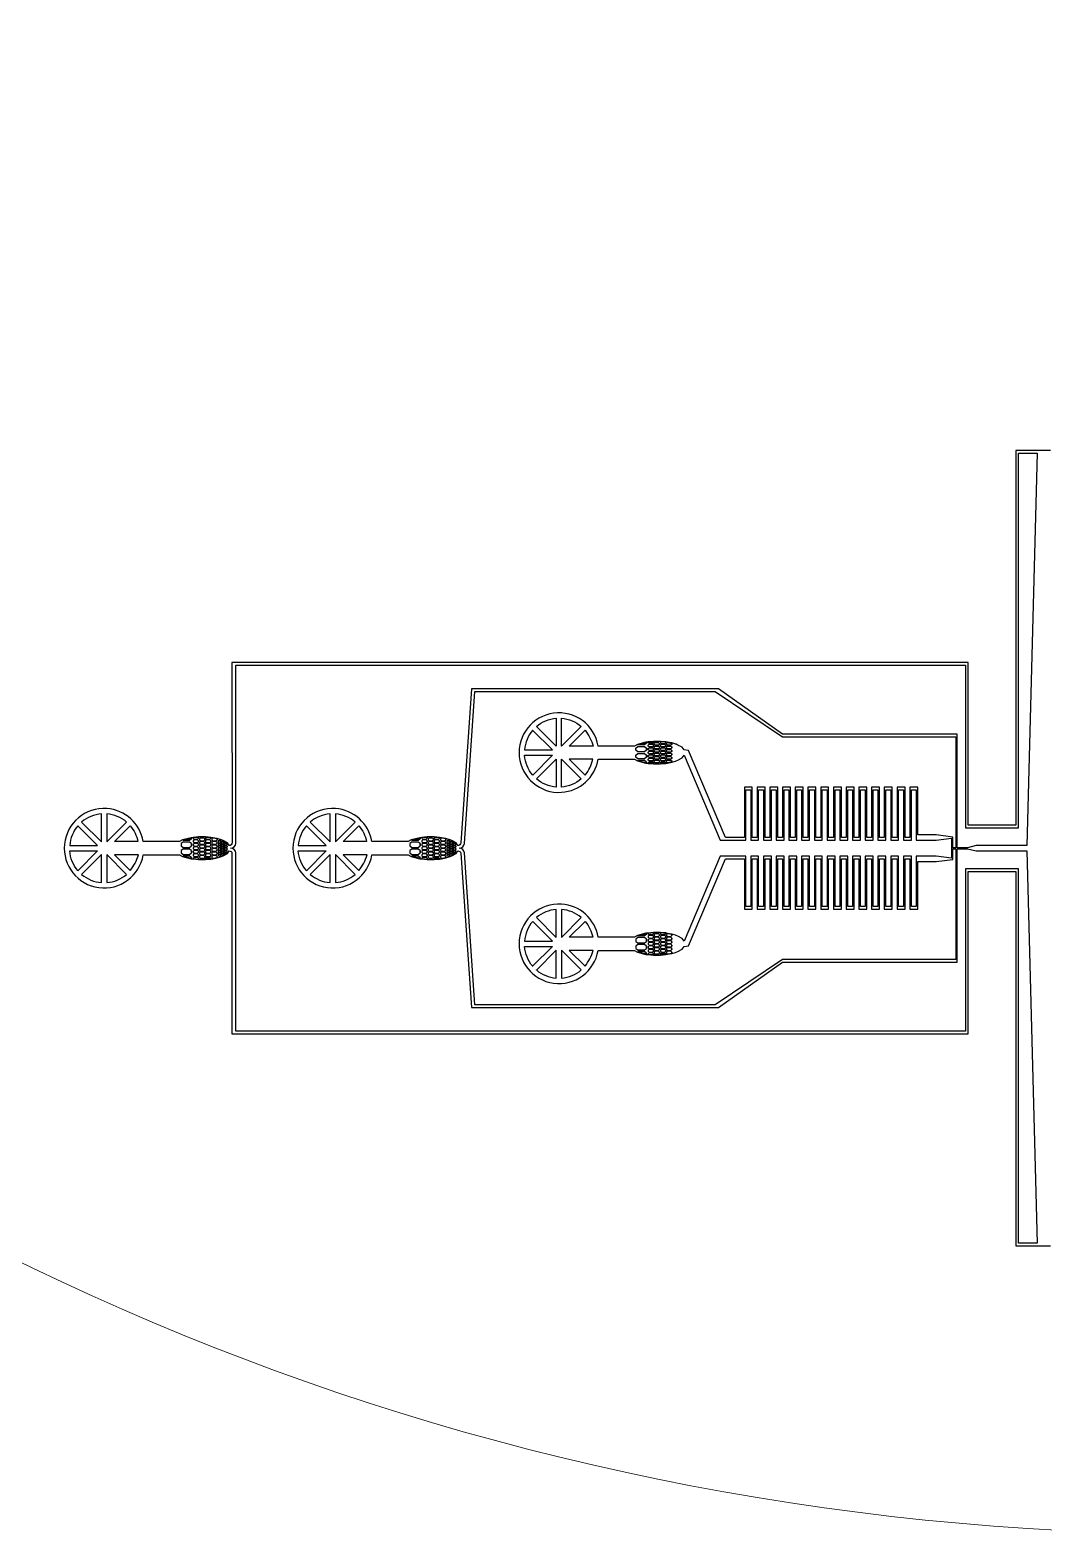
# Model space of a CAD drawing. Extents: x 4056 to 105656, y 4120 to 105720.
# Drawn here: x 32778 to 51899, y 4120 to 32477 of the extents above; entities that cross this region are included whole.
import ezdxf

# ---------------------------------------------------------------- set-up
doc = ezdxf.new("R2010")
doc.units = 13
doc.header["$MEASUREMENT"] = 0
doc.layers.add('Main Layer', color=7, linetype='Continuous', lineweight=0)

msp = doc.modelspace()

# ---------------------------------------------------------------- linework, layer by layer
msp.add_lwpolyline([(52025, 24550), (51421, 24550), (51371, 24550), (51371, 18129), (51371, 17587), (51371, 17487), (51271, 17487), (50756, 17487), (50470, 17487), (50470, 18550), (50470, 20550), (50420, 20550), (36586, 20550), (36587, 17150, -0.387956), (36535, 17100), (36499, 17151), (36419, 17193), (36387, 17208), (36370, 17213), (36327, 17227), (36304, 17232), (36224, 17248), (36188, 17254), (36088, 17263), (35956, 17262), (35856, 17253), (35816, 17248), (35655, 17206), (35597, 17175), (34912, 17175, 0.347177), (34223, 17798, 2.252077), (34912, 16925), (35504, 16925), (35597, 16925), (35655, 16894), (35816, 16852), (35856, 16847), (35956, 16838), (36088, 16837), (36188, 16846), (36224, 16852), (36304, 16868), (36327, 16873), (36370, 16887), (36387, 16892), (36419, 16907), (36499, 16949), (36535, 17000, -0.3605), (36586, 16955), (36586, 13550), (50420, 13550), (50470, 13550), (50470, 15550), (50470, 16613), (50756, 16613), (51271, 16613), (51371, 16613), (51371, 16513), (51371, 15971), (51371, 9550), (51421, 9550), (51825, 9550), (52025, 9550)], format="xyb")
for points in [[(36661, 20500), (50420, 20500), (50420, 18550), (50420, 17487), (50420, 17437), (50470, 17437), (51421, 17437), (51421, 18133), (51421, 24500), (51773, 24500), (51575, 17100), (50620, 17100), (50460, 17060), (50260, 17060), (50260, 19200), (46966, 19200), (45760, 20053), (41104, 20053), (40899, 17150, -0.387956), (40847, 17100), (40811, 17151), (40731, 17193), (40699, 17208), (40683, 17213), (40639, 17227), (40616, 17232), (40536, 17248), (40500, 17254), (40400, 17263), (40268, 17262), (40168, 17253), (40128, 17248), (39968, 17206), (39909, 17175), (39224, 17175, 0.347177), (38535, 17798, 2.252077), (39224, 16925), (39816, 16925), (39909, 16925), (39968, 16894), (40128, 16852), (40168, 16847), (40268, 16838), (40400, 16837), (40500, 16846), (40536, 16852), (40616, 16868), (40639, 16873), (40683, 16887), (40699, 16892), (40731, 16907), (40811, 16949), (40847, 17000, -0.3605), (40899, 16955), (41104, 14047), (45760, 14047), (46966, 14900), (50260, 14900), (50260, 17040), (50460, 17040), (50620, 17000), (51575, 17000), (51773, 9600), (51421, 9600), (51421, 15967), (51421, 16663), (50470, 16663), (50420, 16663), (50420, 16613), (50420, 15550), (50420, 13600), (36661, 13600), (36661, 16960, 0.370989), (36560, 17050, 0.370989), (36661, 17140)], [(45894, 17250), (45196, 18893), (45113, 18902), (45077, 18953), (44997, 18996), (44965, 19010), (44949, 19015), (44905, 19029), (44882, 19035), (44802, 19050), (44766, 19056), (44666, 19065), (44534, 19065), (44434, 19055), (44394, 19051), (44234, 19008), (44175, 18977), (44082, 18977), (43491, 18977, -0.002617), (43491, 18977, 2.252077), (42801, 18104, 0.347177), (43491, 18727), (44175, 18727), (44234, 18696), (44394, 18654), (44434, 18650), (44534, 18640), (44666, 18640), (44766, 18648), (44802, 18655), (44882, 18670), (44905, 18676), (44949, 18690), (44965, 18695), (44997, 18709), (45077, 18752), (45077, 18752), (45113, 18802), (45794, 17200), (46229, 17200), (46279, 17200), (46279, 18150), (46369, 18150), (46369, 17200), (46469, 17200), (46519, 17200), (46519, 18150), (46609, 18150), (46609, 17200), (46709, 17200), (46759, 17200), (46759, 18150), (46849, 18150), (46849, 17200), (46949, 17200), (46999, 17200), (46999, 18150), (47089, 18150), (47089, 17200), (47189, 17200), (47239, 17200), (47239, 18150), (47329, 18150), (47329, 17200), (47429, 17200), (47479, 17200), (47479, 18150), (47569, 18150), (47569, 17200), (47669, 17200), (47719, 17200), (47719, 18150), (47809, 18150), (47809, 17200), (47909, 17200), (47959, 17200), (47959, 18150), (48049, 18150), (48049, 17200), (48149, 17200), (48199, 17200), (48199, 18150), (48289, 18150), (48289, 17200), (48389, 17200), (48439, 17200), (48439, 18150), (48529, 18150), (48529, 17200), (48629, 17200), (48679, 17200), (48679, 18150), (48769, 18150), (48769, 17200), (48869, 17200), (48919, 17200), (48919, 18150), (49009, 18150), (49009, 17200), (49109, 17200), (49159, 17200), (49159, 18150), (49249, 18150), (49249, 17200), (49349, 17200), (49399, 17200), (49399, 18150), (49489, 18150), (49489, 17200), (49589, 17200), (49865, 17200), (50159, 17237), (50159, 17040), (50159, 16863), (49865, 16900), (49589, 16900), (49489, 16900), (49489, 15950), (49399, 15950), (49399, 16900), (49349, 16900), (49249, 16900), (49249, 15950), (49159, 15950), (49159, 16900), (49109, 16900), (49009, 16900), (49009, 15950), (48919, 15950), (48919, 16900), (48869, 16900), (48769, 16900), (48769, 15950), (48679, 15950), (48679, 16900), (48629, 16900), (48529, 16900), (48529, 15950), (48439, 15950), (48439, 16900), (48389, 16900), (48289, 16900), (48289, 15950), (48199, 15950), (48199, 16900), (48149, 16900), (48049, 16900), (48049, 15950), (47959, 15950), (47959, 16900), (47909, 16900), (47809, 16900), (47809, 15950), (47719, 15950), (47719, 16900), (47669, 16900), (47569, 16900), (47569, 15950), (47479, 15950), (47479, 16900), (47429, 16900), (47329, 16900), (47329, 15950), (47239, 15950), (47239, 16900), (47189, 16900), (47089, 16900), (47089, 15950), (46999, 15950), (46999, 16900), (46949, 16900), (46849, 16900), (46849, 15950), (46759, 15950), (46759, 16900), (46709, 16900), (46609, 16900), (46609, 15950), (46519, 15950), (46519, 16900), (46469, 16900), (46369, 16900), (46369, 15950), (46279, 15950), (46279, 16900), (46229, 16900), (45794, 16900), (45113, 15298), (45077, 15348), (45077, 15348), (44997, 15391), (44965, 15405), (44949, 15410), (44905, 15424), (44882, 15430), (44802, 15445), (44766, 15452), (44666, 15460), (44534, 15460), (44434, 15450), (44394, 15446), (44234, 15404), (44175, 15373), (43491, 15373, 0.347177), (42801, 15996, 2.252077), (43491, 15123, -0.002617), (43491, 15123), (44082, 15123), (44175, 15123), (44234, 15092), (44394, 15049), (44434, 15045), (44534, 15035), (44666, 15035), (44766, 15044), (44802, 15050), (44882, 15065), (44905, 15071), (44949, 15085), (44965, 15090), (44997, 15104), (45077, 15147), (45113, 15198), (45196, 15207), (45894, 16850), (46249, 16850), (46249, 15900), (46249, 15900), (46399, 15900), (46399, 16850), (46489, 16850), (46489, 15900), (46489, 15900), (46639, 15900), (46639, 16850), (46729, 16850), (46729, 15900), (46729, 15900), (46879, 15900), (46879, 16850), (46969, 16850), (46969, 15900), (46969, 15900), (47119, 15900), (47119, 16850), (47209, 16850), (47209, 15900), (47209, 15900), (47359, 15900), (47359, 16850), (47449, 16850), (47449, 15900), (47449, 15900), (47599, 15900), (47599, 16850), (47689, 16850), (47689, 15900), (47689, 15900), (47839, 15900), (47839, 16850), (47929, 16850), (47929, 15900), (47929, 15900), (48079, 15900), (48079, 16850), (48169, 16850), (48169, 15900), (48169, 15900), (48319, 15900), (48319, 16850), (48409, 16850), (48409, 15900), (48409, 15900), (48559, 15900), (48559, 16850), (48649, 16850), (48649, 15900), (48649, 15900), (48799, 15900), (48799, 16850), (48889, 16850), (48889, 15900), (48889, 15900), (49039, 15900), (49039, 16850), (49129, 16850), (49129, 15900), (49129, 15900), (49279, 15900), (49279, 16850), (49369, 16850), (49369, 15900), (49369, 15900), (49519, 15900), (49519, 16800), (49865, 16800), (50179, 16840), (50179, 17040), (50240, 17040), (50240, 16950), (50240, 14950), (46966, 14950), (45700, 14097), (41164, 14097), (40973, 16960, 0.370989), (40872, 17050, 0.370989), (40973, 17140), (41164, 20003), (45700, 20003), (46966, 19150), (50240, 19150), (50240, 17060), (50179, 17060), (50179, 17260), (49865, 17300), (49519, 17300), (49519, 18200), (49369, 18200), (49369, 18200), (49369, 17250), (49279, 17250), (49279, 18200), (49129, 18200), (49129, 18200), (49129, 17250), (49039, 17250), (49039, 18200), (48889, 18200), (48889, 18200), (48889, 17250), (48799, 17250), (48799, 18200), (48649, 18200), (48649, 18200), (48649, 17250), (48559, 17250), (48559, 18200), (48409, 18200), (48409, 18200), (48409, 17250), (48319, 17250), (48319, 18200), (48169, 18200), (48169, 18200), (48169, 17250), (48079, 17250), (48079, 18200), (47929, 18200), (47929, 18200), (47929, 17250), (47839, 17250), (47839, 18200), (47689, 18200), (47689, 18200), (47689, 17250), (47599, 17250), (47599, 18200), (47449, 18200), (47449, 18200), (47449, 17250), (47359, 17250), (47359, 18200), (47209, 18200), (47209, 18200), (47209, 17250), (47119, 17250), (47119, 18200), (46969, 18200), (46969, 18200), (46969, 17250), (46879, 17250), (46879, 18200), (46729, 18200), (46729, 18200), (46729, 17250), (46639, 17250), (46639, 18200), (46489, 18200), (46489, 18200), (46489, 17250), (46399, 17250), (46399, 18200), (46249, 18200), (46249, 18200), (46249, 17250), (45894, 17250)], [(42701, 19500), (42701, 18973), (42327, 19347), (42328, 19346, -0.159174), (42701, 19500, 0.000083)], [(42801, 19500, -0.159174), (43174, 19346), (42801, 18973), (42801, 19500)], [(42257, 19275, 0.159174), (42103, 18902), (42630, 18902), (42256, 19277), (42257, 19275)], [(43399, 18977), (42947, 18977), (43245, 19275, -0.092093), (43399, 18977, 0.000995)], [(42257, 18429, -0.159174), (42103, 18802), (42630, 18802), (42257, 18429)], [(42701, 18204, -0.159174), (42328, 18359), (42701, 18732), (42701, 18204)], [(42801, 18204), (42801, 18732), (43174, 18359, -0.159174), (42801, 18204, -0.000176)], [(43389, 18727), (42947, 18727), (43245, 18429, 0.129437), (43389, 18727, 0.002246)], [(33750, 17544), (34123, 17171), (34123, 17698, 0.159174), (33750, 17544, 0.000114)], [(34596, 17544, 0.159174), (34223, 17698), (34223, 17171), (34596, 17544)], [(38435, 17698, 0.159174), (38062, 17544), (38435, 17171)], [(38908, 17544, 0.159174), (38535, 17698), (38535, 17171)], [(33525, 17100), (34052, 17100), (33679, 17473, 0.159174), (33525, 17100, -3734.089472)], [(34811, 17175), (34368, 17175), (34666, 17473, -0.129437), (34811, 17175, 5438.346978)], [(37837, 17100), (38364, 17100), (37991, 17473, 0.159174)], [(38979, 17473, -0.129437), (39123, 17175), (38681, 17175)], [(33525, 17000), (34052, 17000), (33678, 16626), (33679, 16627, -0.159174), (33525, 17000, 3734.089472)], [(33750, 16556, 0.159174), (34123, 16402), (34123, 16929), (33748, 16555), (33750, 16556)], [(34596, 16556), (34223, 16929), (34223, 16402, 0.159174), (34596, 16556, -0.000581)], [(34821, 16925), (34368, 16925), (34666, 16627, 0.092093), (34821, 16925, 1291.273736)], [(37991, 16627, -0.159174), (37837, 17000), (38364, 17000), (37990, 16626)], [(38062, 16556, 0.159174), (38435, 16402), (38435, 16929), (38061, 16555)], [(38535, 16929), (38535, 16402, 0.159174), (38908, 16556)], [(38681, 16925), (38979, 16627, 0.092093), (39133, 16925)], [(42701, 15896, 0.159174), (42328, 15741), (42701, 15368), (42701, 15896)], [(42801, 15896), (42801, 15368), (43174, 15741, 0.159174), (42801, 15896, 0.000176)], [(42257, 15671, 0.159174), (42103, 15298), (42630, 15298), (42257, 15671)], [(43389, 15373), (42947, 15373), (43245, 15671, -0.129437), (43389, 15373, -0.002246)], [(42257, 14825, -0.159174), (42103, 15198), (42630, 15198), (42256, 14823), (42257, 14825)], [(42701, 14600), (42701, 15127), (42327, 14753), (42328, 14754, 0.159174), (42701, 14600, -0.000083)], [(42801, 14600, 0.159174), (43174, 14754), (42801, 15127), (42801, 14600)], [(43399, 15123), (42947, 15123), (43245, 14825, 0.092093), (43399, 15123, -0.000995)]]:
    msp.add_lwpolyline(points, format="xyb", close=True)
for points in [[(44242, 19000), (44403, 19042), (44403, 19030), (44363, 19000)], [(44403, 19030), (44403, 19034)], [(44514, 19025), (44454, 19025), (44434, 19040), (44434, 19047), (44534, 19057), (44534, 19040)], [(44434, 18994), (44454, 19009), (44514, 19009), (44534, 18994), (44534, 18974), (44514, 18959), (44454, 18959), (44434, 18974)], [(44534, 19057), (44534, 19040)], [(44570, 19042), (44630, 19042), (44650, 19027), (44650, 19007), (44630, 18992), (44570, 18992), (44550, 19007), (44550, 19027)], [(44650, 19027), (44650, 19007)], [(44746, 19025), (44766, 19040), (44766, 19048), (44666, 19057), (44666, 19040), (44686, 19025)], [(44686, 19009), (44746, 19009), (44766, 18994), (44766, 18974), (44746, 18959), (44686, 18959), (44666, 18974), (44666, 18994)], [(44782, 19027), (44802, 19042), (44882, 19027), (44882, 19007), (44862, 18992), (44802, 18992), (44782, 19007)], [(44882, 19007), (44882, 19027)], [(44243, 18968), (44363, 18968), (44403, 18938), (44403, 18898), (44363, 18868), (44243, 18868), (44203, 18898), (44203, 18938)], [(44243, 18836), (44363, 18836), (44403, 18806), (44403, 18766), (44363, 18736), (44243, 18736), (44203, 18766), (44203, 18806)], [(44403, 18898), (44403, 18938)], [(44403, 18766), (44403, 18806)], [(44434, 18928), (44454, 18943), (44514, 18943), (44534, 18928), (44534, 18908), (44514, 18893), (44454, 18893), (44434, 18908)], [(44434, 18862), (44454, 18877), (44514, 18877), (44534, 18862), (44534, 18842), (44514, 18827), (44454, 18827), (44434, 18842)], [(44434, 18796), (44454, 18811), (44514, 18811), (44534, 18796), (44534, 18776), (44514, 18761), (44454, 18761), (44434, 18776)], [(44434, 18730), (44454, 18745), (44514, 18745), (44534, 18730), (44534, 18710), (44514, 18695), (44454, 18695), (44434, 18710)], [(44534, 18974), (44534, 18994)], [(44534, 18908), (44534, 18928)], [(44534, 18842), (44534, 18862)], [(44534, 18776), (44534, 18796)], [(44534, 18710), (44534, 18730)], [(44570, 18976), (44630, 18976), (44650, 18961), (44650, 18941), (44630, 18926), (44570, 18926), (44550, 18941), (44550, 18961)], [(44570, 18910), (44630, 18910), (44650, 18895), (44650, 18875), (44630, 18860), (44570, 18860), (44550, 18875), (44550, 18895)], [(44570, 18844), (44630, 18844), (44650, 18829), (44650, 18809), (44630, 18794), (44570, 18794), (44550, 18809), (44550, 18829)], [(44570, 18778), (44630, 18778), (44650, 18763), (44650, 18743), (44630, 18728), (44570, 18728), (44550, 18743), (44550, 18763)], [(44650, 18961), (44650, 18941)], [(44650, 18895), (44650, 18875)], [(44650, 18829), (44650, 18809)], [(44650, 18763), (44650, 18743)], [(44686, 18943), (44746, 18943), (44766, 18928), (44766, 18908), (44746, 18893), (44686, 18893), (44666, 18908), (44666, 18928)], [(44686, 18877), (44746, 18877), (44766, 18862), (44766, 18842), (44746, 18827), (44686, 18827), (44666, 18842), (44666, 18862)], [(44686, 18811), (44746, 18811), (44766, 18796), (44766, 18776), (44746, 18761), (44686, 18761), (44666, 18776), (44666, 18796)], [(44686, 18745), (44746, 18745), (44766, 18730), (44766, 18710), (44746, 18695), (44686, 18695), (44666, 18710), (44666, 18730)], [(44766, 18994), (44766, 18974)], [(44766, 18928), (44766, 18908)], [(44766, 18862), (44766, 18842)], [(44766, 18796), (44766, 18776)], [(44766, 18730), (44766, 18710)], [(44802, 18976), (44862, 18976), (44882, 18961), (44882, 18941), (44862, 18926), (44802, 18926), (44782, 18941), (44782, 18961)], [(44802, 18910), (44862, 18910), (44882, 18895), (44882, 18875), (44862, 18860), (44802, 18860), (44782, 18875), (44782, 18895)], [(44802, 18844), (44862, 18844), (44882, 18829), (44882, 18809), (44862, 18794), (44802, 18794), (44782, 18809), (44782, 18829)], [(44802, 18778), (44862, 18778), (44882, 18763), (44882, 18743), (44862, 18728), (44802, 18728), (44782, 18743), (44782, 18763)], [(44882, 18961), (44882, 18941)], [(44882, 18895), (44882, 18875)], [(44882, 18829), (44882, 18809)], [(44882, 18763), (44882, 18743)], [(44242, 18704), (44403, 18663), (44403, 18674), (44363, 18704)], [(44403, 18674), (44403, 18671)], [(44454, 18679), (44514, 18679), (44534, 18664), (44534, 18648), (44434, 18658), (44434, 18664)], [(44534, 18664), (44534, 18648)], [(44570, 18712), (44630, 18712), (44650, 18697), (44650, 18677), (44630, 18662), (44570, 18662), (44550, 18677), (44550, 18697)], [(44650, 18697), (44650, 18677)], [(44746, 18679), (44766, 18664), (44766, 18656), (44666, 18648), (44666, 18664), (44686, 18679)], [(44766, 18656), (44766, 18664)], [(44782, 18697), (44802, 18712), (44862, 18712), (44882, 18697), (44882, 18678), (44802, 18662), (44782, 18677)], [(44882, 18697), (44882, 18678)], [(35665, 17066), (35785, 17066), (35825, 17096), (35825, 17136), (35785, 17166), (35665, 17166), (35625, 17136), (35625, 17096)], [(35665, 16934), (35785, 16934), (35825, 16964), (35825, 17004), (35785, 17034), (35665, 17034), (35625, 17004), (35625, 16964)], [(35663, 17198), (35825, 17240), (35825, 17228), (35785, 17198)], [(35825, 17228), (35825, 17232)], [(35825, 17136), (35825, 17096)], [(35876, 17223), (35936, 17223), (35956, 17238), (35956, 17254), (35856, 17245), (35856, 17238)], [(35856, 17172), (35876, 17157), (35936, 17157), (35956, 17172), (35956, 17192), (35936, 17207), (35876, 17207), (35856, 17192)], [(35856, 17106), (35876, 17091), (35936, 17091), (35956, 17106), (35956, 17126), (35936, 17141), (35876, 17141), (35856, 17126)], [(35856, 17040), (35876, 17025), (35936, 17025), (35956, 17040), (35956, 17060), (35936, 17075), (35876, 17075), (35856, 17060)], [(35956, 17238), (35956, 17254)], [(35956, 17192), (35956, 17172)], [(35956, 17126), (35956, 17106)], [(35956, 17060), (35956, 17040)], [(35972, 17205), (35992, 17190), (36052, 17190), (36072, 17205), (36072, 17225), (36052, 17240), (35992, 17240), (35972, 17225)], [(35972, 17139), (35992, 17124), (36052, 17124), (36072, 17139), (36072, 17159), (36052, 17174), (35992, 17174), (35972, 17159)], [(35972, 17073), (35992, 17058), (36052, 17058), (36072, 17073), (36072, 17093), (36052, 17108), (35992, 17108), (35972, 17093)], [(35972, 17007), (35992, 16992), (36052, 16992), (36072, 17007), (36072, 17027), (36052, 17042), (35992, 17042), (35972, 17027)], [(36072, 17225), (36072, 17205)], [(36072, 17159), (36072, 17139)], [(36072, 17093), (36072, 17073)], [(36072, 17027), (36072, 17007)], [(36108, 17223), (36168, 17223), (36188, 17238), (36188, 17246), (36088, 17255), (36088, 17238)], [(36088, 17172), (36108, 17157), (36168, 17157), (36188, 17172), (36188, 17192), (36168, 17207), (36108, 17207), (36088, 17192)], [(36088, 17106), (36108, 17091), (36168, 17091), (36188, 17106), (36188, 17126), (36168, 17141), (36108, 17141), (36088, 17126)], [(36088, 17040), (36108, 17025), (36168, 17025), (36188, 17040), (36188, 17060), (36168, 17075), (36108, 17075), (36088, 17060)], [(36188, 17238), (36188, 17246)], [(36188, 17192), (36188, 17172)], [(36188, 17126), (36188, 17106)], [(36188, 17060), (36188, 17040)], [(36204, 17225), (36204, 17205), (36224, 17190), (36284, 17190), (36304, 17205), (36304, 17224), (36224, 17240)], [(36204, 17139), (36224, 17124), (36284, 17124), (36304, 17139), (36304, 17159), (36284, 17174), (36224, 17174), (36204, 17159)], [(36204, 17073), (36224, 17058), (36284, 17058), (36304, 17073), (36304, 17093), (36284, 17108), (36224, 17108), (36204, 17093)], [(36204, 17007), (36224, 16992), (36284, 16992), (36304, 17007), (36304, 17027), (36284, 17042), (36224, 17042), (36204, 17027)], [(36304, 17224), (36304, 17205)], [(36304, 17159), (36304, 17139)], [(36304, 17093), (36304, 17073)], [(36304, 17027), (36304, 17007)], [(36327, 17178), (36337, 17170), (36367, 17170), (36377, 17178), (36377, 17188), (36367, 17195), (36337, 17195), (36327, 17188)], [(36327, 17145), (36337, 17137), (36367, 17137), (36377, 17145), (36377, 17155), (36367, 17162), (36337, 17162), (36327, 17155)], [(36327, 17112), (36337, 17104), (36367, 17104), (36377, 17112), (36377, 17122), (36367, 17129), (36337, 17129), (36327, 17122)], [(36327, 17079), (36337, 17071), (36367, 17071), (36377, 17079), (36377, 17089), (36367, 17096), (36337, 17096), (36327, 17089)], [(36327, 17046), (36337, 17038), (36367, 17038), (36377, 17046), (36377, 17056), (36367, 17063), (36337, 17063), (36327, 17056)], [(36327, 17013), (36337, 17005), (36367, 17005), (36377, 17013), (36377, 17023), (36367, 17030), (36337, 17030), (36327, 17023)], [(36377, 17188), (36377, 17178)], [(36377, 17155), (36377, 17145)], [(36377, 17122), (36377, 17112)], [(36377, 17089), (36377, 17079)], [(36377, 17056), (36377, 17046)], [(36377, 17023), (36377, 17013)], [(36385, 17161), (36395, 17154), (36425, 17154), (36435, 17161), (36435, 17171), (36425, 17179), (36395, 17179), (36385, 17171)], [(36385, 17128), (36395, 17121), (36425, 17121), (36435, 17128), (36435, 17138), (36425, 17146), (36395, 17146), (36385, 17138)], [(36385, 17095), (36395, 17088), (36425, 17088), (36435, 17095), (36435, 17105), (36425, 17113), (36395, 17113), (36385, 17105)], [(36385, 17062), (36395, 17055), (36425, 17055), (36435, 17062), (36435, 17072), (36425, 17080), (36395, 17080), (36385, 17072)], [(36385, 17029), (36395, 17022), (36425, 17022), (36435, 17029), (36435, 17039), (36425, 17047), (36395, 17047), (36385, 17039)], [(36435, 17171), (36435, 17161)], [(36435, 17138), (36435, 17128)], [(36435, 17105), (36435, 17095)], [(36435, 17072), (36435, 17062)], [(36435, 17039), (36435, 17029)], [(36483, 17137), (36491, 17143), (36453, 17162), (36443, 17155), (36443, 17145), (36453, 17137)], [(36443, 17112), (36453, 17104), (36483, 17104), (36493, 17112), (36493, 17122), (36483, 17129), (36453, 17129), (36443, 17122)], [(36443, 17079), (36453, 17071), (36483, 17071), (36493, 17079), (36493, 17089), (36483, 17096), (36453, 17096), (36443, 17089)], [(36443, 17046), (36453, 17038), (36483, 17038), (36493, 17046), (36493, 17056), (36483, 17063), (36453, 17063), (36443, 17056)], [(36443, 17013), (36453, 17005), (36483, 17005), (36493, 17013), (36493, 17023), (36483, 17030), (36453, 17030), (36443, 17023)], [(36493, 17122), (36493, 17112)], [(36493, 17089), (36493, 17079)], [(36493, 17056), (36493, 17046)], [(36493, 17023), (36493, 17013)], [(39977, 17066), (40097, 17066), (40137, 17096), (40137, 17136), (40097, 17166), (39977, 17166), (39937, 17136), (39937, 17096)], [(39977, 16934), (40097, 16934), (40137, 16964), (40137, 17004), (40097, 17034), (39977, 17034), (39937, 17004), (39937, 16964)], [(39976, 17198), (40137, 17240), (40137, 17228), (40097, 17198)], [(40137, 17228), (40137, 17232)], [(40137, 17136), (40137, 17096)], [(40188, 17223), (40248, 17223), (40268, 17238), (40268, 17254), (40168, 17245), (40168, 17238)], [(40168, 17172), (40188, 17157), (40248, 17157), (40268, 17172), (40268, 17192), (40248, 17207), (40188, 17207), (40168, 17192)], [(40168, 17106), (40188, 17091), (40248, 17091), (40268, 17106), (40268, 17126), (40248, 17141), (40188, 17141), (40168, 17126)], [(40168, 17040), (40188, 17025), (40248, 17025), (40268, 17040), (40268, 17060), (40248, 17075), (40188, 17075), (40168, 17060)], [(40268, 17238), (40268, 17254)], [(40268, 17192), (40268, 17172)], [(40268, 17126), (40268, 17106)], [(40268, 17060), (40268, 17040)], [(40284, 17205), (40304, 17190), (40364, 17190), (40384, 17205), (40384, 17225), (40364, 17240), (40304, 17240), (40284, 17225)], [(40284, 17139), (40304, 17124), (40364, 17124), (40384, 17139), (40384, 17159), (40364, 17174), (40304, 17174), (40284, 17159)], [(40284, 17073), (40304, 17058), (40364, 17058), (40384, 17073), (40384, 17093), (40364, 17108), (40304, 17108), (40284, 17093)], [(40284, 17007), (40304, 16992), (40364, 16992), (40384, 17007), (40384, 17027), (40364, 17042), (40304, 17042), (40284, 17027)], [(40384, 17225), (40384, 17205)], [(40384, 17159), (40384, 17139)], [(40384, 17093), (40384, 17073)], [(40384, 17027), (40384, 17007)], [(40420, 17223), (40480, 17223), (40500, 17238), (40500, 17246), (40400, 17255), (40400, 17238)], [(40400, 17172), (40420, 17157), (40480, 17157), (40500, 17172), (40500, 17192), (40480, 17207), (40420, 17207), (40400, 17192)], [(40400, 17106), (40420, 17091), (40480, 17091), (40500, 17106), (40500, 17126), (40480, 17141), (40420, 17141), (40400, 17126)], [(40400, 17040), (40420, 17025), (40480, 17025), (40500, 17040), (40500, 17060), (40480, 17075), (40420, 17075), (40400, 17060)], [(40500, 17238), (40500, 17246)], [(40500, 17192), (40500, 17172)], [(40500, 17126), (40500, 17106)], [(40500, 17060), (40500, 17040)], [(40516, 17225), (40516, 17205), (40536, 17190), (40596, 17190), (40616, 17205), (40616, 17224), (40536, 17240)], [(40516, 17139), (40536, 17124), (40596, 17124), (40616, 17139), (40616, 17159), (40596, 17174), (40536, 17174), (40516, 17159)], [(40516, 17073), (40536, 17058), (40596, 17058), (40616, 17073), (40616, 17093), (40596, 17108), (40536, 17108), (40516, 17093)], [(40516, 17007), (40536, 16992), (40596, 16992), (40616, 17007), (40616, 17027), (40596, 17042), (40536, 17042), (40516, 17027)], [(40616, 17224), (40616, 17205)], [(40616, 17159), (40616, 17139)], [(40616, 17093), (40616, 17073)], [(40616, 17027), (40616, 17007)], [(40639, 17178), (40649, 17170), (40679, 17170), (40689, 17178), (40689, 17188), (40679, 17195), (40649, 17195), (40639, 17188)], [(40639, 17145), (40649, 17137), (40679, 17137), (40689, 17145), (40689, 17155), (40679, 17162), (40649, 17162), (40639, 17155)], [(40639, 17112), (40649, 17104), (40679, 17104), (40689, 17112), (40689, 17122), (40679, 17129), (40649, 17129), (40639, 17122)], [(40639, 17079), (40649, 17071), (40679, 17071), (40689, 17079), (40689, 17089), (40679, 17096), (40649, 17096), (40639, 17089)], [(40639, 17046), (40649, 17038), (40679, 17038), (40689, 17046), (40689, 17056), (40679, 17063), (40649, 17063), (40639, 17056)], [(40639, 17013), (40649, 17005), (40679, 17005), (40689, 17013), (40689, 17023), (40679, 17030), (40649, 17030), (40639, 17023)], [(40689, 17188), (40689, 17178)], [(40689, 17155), (40689, 17145)], [(40689, 17122), (40689, 17112)], [(40689, 17089), (40689, 17079)], [(40689, 17056), (40689, 17046)], [(40689, 17023), (40689, 17013)], [(40697, 17161), (40707, 17154), (40737, 17154), (40747, 17161), (40747, 17171), (40737, 17179), (40707, 17179), (40697, 17171)], [(40697, 17128), (40707, 17121), (40737, 17121), (40747, 17128), (40747, 17138), (40737, 17146), (40707, 17146), (40697, 17138)], [(40697, 17095), (40707, 17088), (40737, 17088), (40747, 17095), (40747, 17105), (40737, 17113), (40707, 17113), (40697, 17105)], [(40697, 17062), (40707, 17055), (40737, 17055), (40747, 17062), (40747, 17072), (40737, 17080), (40707, 17080), (40697, 17072)], [(40697, 17029), (40707, 17022), (40737, 17022), (40747, 17029), (40747, 17039), (40737, 17047), (40707, 17047), (40697, 17039)], [(40747, 17171), (40747, 17161)], [(40747, 17138), (40747, 17128)], [(40747, 17105), (40747, 17095)], [(40747, 17072), (40747, 17062)], [(40747, 17039), (40747, 17029)], [(40795, 17137), (40803, 17143), (40765, 17162), (40755, 17155), (40755, 17145), (40765, 17137)], [(40755, 17112), (40765, 17104), (40795, 17104), (40805, 17112), (40805, 17122), (40795, 17129), (40765, 17129), (40755, 17122)], [(40755, 17079), (40765, 17071), (40795, 17071), (40805, 17079), (40805, 17089), (40795, 17096), (40765, 17096), (40755, 17089)], [(40755, 17046), (40765, 17038), (40795, 17038), (40805, 17046), (40805, 17056), (40795, 17063), (40765, 17063), (40755, 17056)], [(40755, 17013), (40765, 17005), (40795, 17005), (40805, 17013), (40805, 17023), (40795, 17030), (40765, 17030), (40755, 17023)], [(40805, 17122), (40805, 17112)], [(40805, 17089), (40805, 17079)], [(40805, 17056), (40805, 17046)], [(40805, 17023), (40805, 17013)], [(35663, 16902), (35825, 16860), (35825, 16872), (35785, 16902)], [(35825, 17004), (35825, 16964)], [(35825, 16872), (35825, 16868)], [(35856, 16974), (35876, 16959), (35936, 16959), (35956, 16974), (35956, 16994), (35936, 17009), (35876, 17009), (35856, 16994)], [(35856, 16908), (35876, 16893), (35936, 16893), (35956, 16908), (35956, 16928), (35936, 16943), (35876, 16943), (35856, 16928)], [(35936, 16877), (35876, 16877), (35856, 16862), (35856, 16855), (35956, 16846), (35956, 16862)], [(35956, 16994), (35956, 16974)], [(35956, 16928), (35956, 16908)], [(35956, 16846), (35956, 16862)], [(35972, 16941), (35992, 16926), (36052, 16926), (36072, 16941), (36072, 16961), (36052, 16976), (35992, 16976), (35972, 16961)], [(35972, 16875), (35992, 16860), (36052, 16860), (36072, 16875), (36072, 16895), (36052, 16910), (35992, 16910), (35972, 16895)], [(36072, 16961), (36072, 16941)], [(36072, 16895), (36072, 16875)], [(36088, 16974), (36108, 16959), (36168, 16959), (36188, 16974), (36188, 16994), (36168, 17009), (36108, 17009), (36088, 16994)], [(36088, 16908), (36108, 16893), (36168, 16893), (36188, 16908), (36188, 16928), (36168, 16943), (36108, 16943), (36088, 16928)], [(36108, 16877), (36168, 16877), (36188, 16862), (36188, 16854), (36088, 16845), (36088, 16862)], [(36188, 16994), (36188, 16974)], [(36188, 16928), (36188, 16908)], [(36204, 16941), (36224, 16926), (36284, 16926), (36304, 16941), (36304, 16961), (36284, 16976), (36224, 16976), (36204, 16961)], [(36204, 16895), (36204, 16875), (36224, 16860), (36304, 16876), (36304, 16895), (36284, 16910), (36224, 16910)], [(36304, 16961), (36304, 16941)], [(36304, 16876), (36304, 16895)], [(36327, 16980), (36337, 16972), (36367, 16972), (36377, 16980), (36377, 16990), (36367, 16997), (36337, 16997), (36327, 16990)], [(36327, 16947), (36337, 16939), (36367, 16939), (36377, 16947), (36377, 16957), (36367, 16964), (36337, 16964), (36327, 16957)], [(36327, 16914), (36337, 16906), (36367, 16906), (36377, 16914), (36377, 16924), (36367, 16931), (36337, 16931), (36327, 16924)], [(36377, 16990), (36377, 16980)], [(36377, 16957), (36377, 16947)], [(36377, 16924), (36377, 16914)], [(36385, 16996), (36395, 16989), (36425, 16989), (36435, 16996), (36435, 17006), (36425, 17014), (36395, 17014), (36385, 17006)], [(36385, 16963), (36395, 16956), (36425, 16956), (36435, 16963), (36435, 16973), (36425, 16981), (36395, 16981), (36385, 16973)], [(36385, 16930), (36395, 16923), (36425, 16923), (36435, 16930), (36435, 16940), (36425, 16948), (36395, 16948), (36385, 16940)], [(36435, 17006), (36435, 16996)], [(36435, 16973), (36435, 16963)], [(36435, 16940), (36435, 16930)], [(36443, 16980), (36453, 16972), (36483, 16972), (36493, 16980), (36493, 16990), (36483, 16997), (36453, 16997), (36443, 16990)], [(36483, 16964), (36453, 16964), (36443, 16957), (36443, 16947), (36453, 16939), (36491, 16957)], [(36493, 16990), (36493, 16980)], [(39976, 16902), (40137, 16860), (40137, 16872), (40097, 16902)], [(40137, 17004), (40137, 16964)], [(40137, 16872), (40137, 16868)], [(40168, 16974), (40188, 16959), (40248, 16959), (40268, 16974), (40268, 16994), (40248, 17009), (40188, 17009), (40168, 16994)], [(40168, 16908), (40188, 16893), (40248, 16893), (40268, 16908), (40268, 16928), (40248, 16943), (40188, 16943), (40168, 16928)], [(40248, 16877), (40188, 16877), (40168, 16862), (40168, 16855), (40268, 16846), (40268, 16862)], [(40268, 16994), (40268, 16974)], [(40268, 16928), (40268, 16908)], [(40268, 16846), (40268, 16862)], [(40284, 16941), (40304, 16926), (40364, 16926), (40384, 16941), (40384, 16961), (40364, 16976), (40304, 16976), (40284, 16961)], [(40284, 16875), (40304, 16860), (40364, 16860), (40384, 16875), (40384, 16895), (40364, 16910), (40304, 16910), (40284, 16895)], [(40384, 16961), (40384, 16941)], [(40384, 16895), (40384, 16875)], [(40400, 16974), (40420, 16959), (40480, 16959), (40500, 16974), (40500, 16994), (40480, 17009), (40420, 17009), (40400, 16994)], [(40400, 16908), (40420, 16893), (40480, 16893), (40500, 16908), (40500, 16928), (40480, 16943), (40420, 16943), (40400, 16928)], [(40420, 16877), (40480, 16877), (40500, 16862), (40500, 16854), (40400, 16845), (40400, 16862)], [(40500, 16994), (40500, 16974)], [(40500, 16928), (40500, 16908)], [(40516, 16941), (40536, 16926), (40596, 16926), (40616, 16941), (40616, 16961), (40596, 16976), (40536, 16976), (40516, 16961)], [(40516, 16895), (40516, 16875), (40536, 16860), (40616, 16876), (40616, 16895), (40596, 16910), (40536, 16910)], [(40616, 16961), (40616, 16941)], [(40616, 16876), (40616, 16895)], [(40639, 16980), (40649, 16972), (40679, 16972), (40689, 16980), (40689, 16990), (40679, 16997), (40649, 16997), (40639, 16990)], [(40639, 16947), (40649, 16939), (40679, 16939), (40689, 16947), (40689, 16957), (40679, 16964), (40649, 16964), (40639, 16957)], [(40639, 16914), (40649, 16906), (40679, 16906), (40689, 16914), (40689, 16924), (40679, 16931), (40649, 16931), (40639, 16924)], [(40689, 16990), (40689, 16980)], [(40689, 16957), (40689, 16947)], [(40689, 16924), (40689, 16914)], [(40697, 16996), (40707, 16989), (40737, 16989), (40747, 16996), (40747, 17006), (40737, 17014), (40707, 17014), (40697, 17006)], [(40697, 16963), (40707, 16956), (40737, 16956), (40747, 16963), (40747, 16973), (40737, 16981), (40707, 16981), (40697, 16973)], [(40697, 16930), (40707, 16923), (40737, 16923), (40747, 16930), (40747, 16940), (40737, 16948), (40707, 16948), (40697, 16940)], [(40747, 17006), (40747, 16996)], [(40747, 16973), (40747, 16963)], [(40747, 16940), (40747, 16930)], [(40755, 16980), (40765, 16972), (40795, 16972), (40805, 16980), (40805, 16990), (40795, 16997), (40765, 16997), (40755, 16990)], [(40795, 16964), (40765, 16964), (40755, 16957), (40755, 16947), (40765, 16939), (40803, 16957)], [(40805, 16990), (40805, 16980)], [(44243, 15264), (44363, 15264), (44403, 15294), (44403, 15334), (44363, 15364), (44243, 15364), (44203, 15334), (44203, 15294)], [(44242, 15396), (44403, 15437), (44403, 15426), (44363, 15396)], [(44403, 15426), (44403, 15429)], [(44403, 15334), (44403, 15294)], [(44454, 15421), (44514, 15421), (44534, 15436), (44534, 15452), (44434, 15442), (44434, 15436)], [(44434, 15370), (44454, 15355), (44514, 15355), (44534, 15370), (44534, 15390), (44514, 15405), (44454, 15405), (44434, 15390)], [(44434, 15304), (44454, 15289), (44514, 15289), (44534, 15304), (44534, 15324), (44514, 15339), (44454, 15339), (44434, 15324)], [(44534, 15436), (44534, 15452)], [(44534, 15390), (44534, 15370)], [(44534, 15324), (44534, 15304)], [(44570, 15388), (44630, 15388), (44650, 15403), (44650, 15423), (44630, 15438), (44570, 15438), (44550, 15423), (44550, 15403)], [(44570, 15322), (44630, 15322), (44650, 15337), (44650, 15357), (44630, 15372), (44570, 15372), (44550, 15357), (44550, 15337)], [(44650, 15403), (44650, 15423)], [(44650, 15337), (44650, 15357)], [(44746, 15421), (44766, 15436), (44766, 15444), (44666, 15452), (44666, 15436), (44686, 15421)], [(44686, 15355), (44746, 15355), (44766, 15370), (44766, 15390), (44746, 15405), (44686, 15405), (44666, 15390), (44666, 15370)], [(44686, 15289), (44746, 15289), (44766, 15304), (44766, 15324), (44746, 15339), (44686, 15339), (44666, 15324), (44666, 15304)], [(44766, 15444), (44766, 15436)], [(44766, 15370), (44766, 15390)], [(44766, 15304), (44766, 15324)], [(44782, 15403), (44802, 15388), (44862, 15388), (44882, 15403), (44882, 15422), (44802, 15438), (44782, 15423)], [(44802, 15322), (44862, 15322), (44882, 15337), (44882, 15357), (44862, 15372), (44802, 15372), (44782, 15357), (44782, 15337)], [(44882, 15403), (44882, 15422)], [(44882, 15337), (44882, 15357)], [(44243, 15132), (44363, 15132), (44403, 15162), (44403, 15202), (44363, 15232), (44243, 15232), (44203, 15202), (44203, 15162)], [(44242, 15100), (44403, 15058), (44403, 15070), (44363, 15100)], [(44403, 15202), (44403, 15162)], [(44403, 15070), (44403, 15066)], [(44434, 15238), (44454, 15223), (44514, 15223), (44534, 15238), (44534, 15258), (44514, 15273), (44454, 15273), (44434, 15258)], [(44434, 15172), (44454, 15157), (44514, 15157), (44534, 15172), (44534, 15192), (44514, 15207), (44454, 15207), (44434, 15192)], [(44434, 15106), (44454, 15091), (44514, 15091), (44534, 15106), (44534, 15126), (44514, 15141), (44454, 15141), (44434, 15126)], [(44514, 15075), (44454, 15075), (44434, 15060), (44434, 15053), (44534, 15043), (44534, 15060)], [(44534, 15258), (44534, 15238)], [(44534, 15192), (44534, 15172)], [(44534, 15126), (44534, 15106)], [(44534, 15043), (44534, 15060)], [(44570, 15256), (44630, 15256), (44650, 15271), (44650, 15291), (44630, 15306), (44570, 15306), (44550, 15291), (44550, 15271)], [(44570, 15190), (44630, 15190), (44650, 15205), (44650, 15225), (44630, 15240), (44570, 15240), (44550, 15225), (44550, 15205)], [(44570, 15124), (44630, 15124), (44650, 15139), (44650, 15159), (44630, 15174), (44570, 15174), (44550, 15159), (44550, 15139)], [(44570, 15058), (44630, 15058), (44650, 15073), (44650, 15093), (44630, 15108), (44570, 15108), (44550, 15093), (44550, 15073)], [(44650, 15271), (44650, 15291)], [(44650, 15205), (44650, 15225)], [(44650, 15139), (44650, 15159)], [(44650, 15073), (44650, 15093)], [(44686, 15223), (44746, 15223), (44766, 15238), (44766, 15258), (44746, 15273), (44686, 15273), (44666, 15258), (44666, 15238)], [(44686, 15157), (44746, 15157), (44766, 15172), (44766, 15192), (44746, 15207), (44686, 15207), (44666, 15192), (44666, 15172)], [(44686, 15091), (44746, 15091), (44766, 15106), (44766, 15126), (44746, 15141), (44686, 15141), (44666, 15126), (44666, 15106)], [(44746, 15075), (44766, 15060), (44766, 15052), (44666, 15043), (44666, 15060), (44686, 15075)], [(44766, 15238), (44766, 15258)], [(44766, 15172), (44766, 15192)], [(44766, 15106), (44766, 15126)], [(44802, 15256), (44862, 15256), (44882, 15271), (44882, 15291), (44862, 15306), (44802, 15306), (44782, 15291), (44782, 15271)], [(44802, 15190), (44862, 15190), (44882, 15205), (44882, 15225), (44862, 15240), (44802, 15240), (44782, 15225), (44782, 15205)], [(44802, 15124), (44862, 15124), (44882, 15139), (44882, 15159), (44862, 15174), (44802, 15174), (44782, 15159), (44782, 15139)], [(44782, 15073), (44802, 15058), (44882, 15073), (44882, 15093), (44862, 15108), (44802, 15108), (44782, 15093)], [(44882, 15271), (44882, 15291)], [(44882, 15205), (44882, 15225)], [(44882, 15139), (44882, 15159)], [(44882, 15093), (44882, 15073)]]:
    msp.add_lwpolyline(points, close=True)
at = {"layer": 'Main Layer'}
msp.add_circle((54856, 54920), 50800, dxfattribs=at)

doc.saveas('drawing.dxf')
